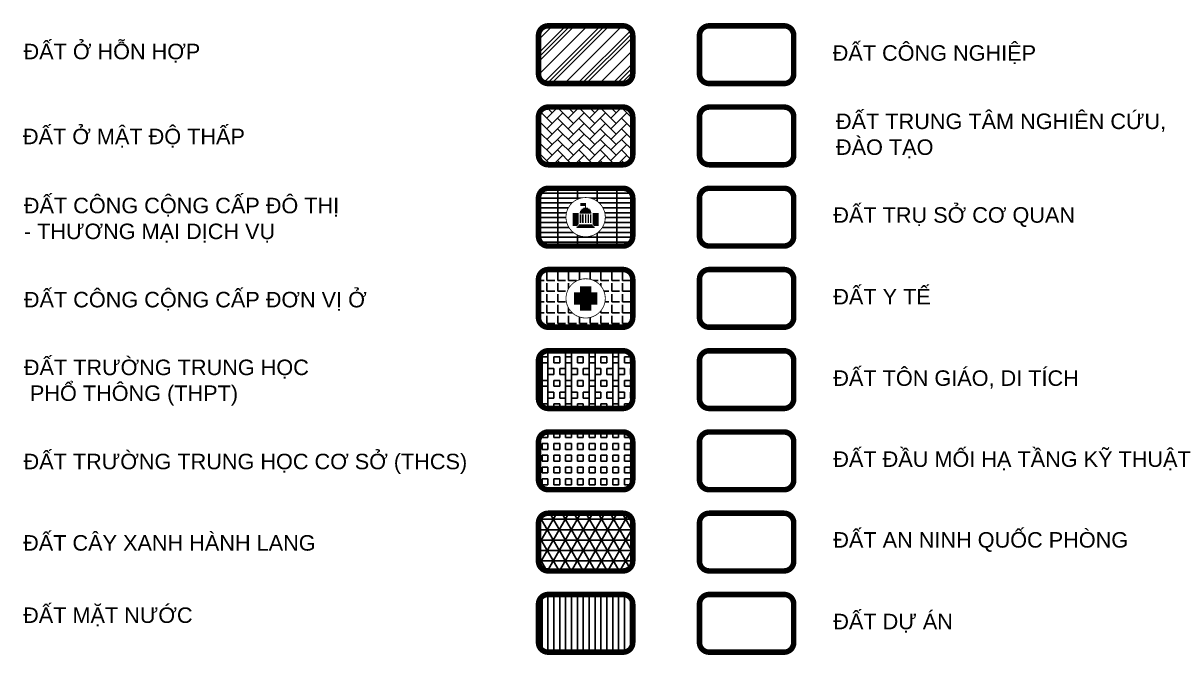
# Model space of a CAD drawing. Header units: millimetres. Extents: x 612557 to 613119, y 1207582 to 1207928.
# Drawn here: x 612713.1 to 612847.3, y 1207584 to 1207657.4 of the extents above; entities that cross this region are included whole.
import ezdxf

# ---------------------------------------------------------------- set-up
doc = ezdxf.new("R2010")
doc.units = ezdxf.units.MM
doc.header["$MEASUREMENT"] = 0
doc.set_wipeout_variables(frame=1)
doc.linetypes.add('ACAD_ISO03W100', pattern=[30, 12, -18])
doc.linetypes.add('HIDDEN', pattern=[0.375, 0.25, -0.125])
for name, color, linetype in [('0-KI HIEU CONG TRINH', 7, 'Continuous'), ('5a-Dat cong nghiep', 192, 'Continuous'), ('6a-Dat trung tam nghien cuu dao tao', 144, 'Continuous'), ('7a- Dat co quan', 34, 'Continuous'), ('8a- Dat trung tam y te', 220, 'Continuous'), ('9a- Dat an ninh_quoc phong', 69, 'Continuous'), ('9a- Dat cong trinh dau moi HTKT', 195, 'Continuous'), ('9a- Dat ton giao_di tich', 16, 'Continuous'), ('VS 1.5', 7, 'ACAD_ISO03W100')]:
    doc.layers.add(name, color=color, linetype=linetype)
doc.layers.add('01-DATDUAN', color=48, linetype='Continuous', lineweight=25)
doc.layers.add('MASTER - TEXT GHI CHU', color=7, linetype='Continuous', lineweight=9)
doc.styles.add('arial', font='arial.ttf')

# ---------------------------------------------------------------- blocks, each defined once
blk = doc.blocks.new('TTHC')
blk.add_wipeout([(2.499999999972274, 2.327027459614328e-13), (2.480286753258688, 0.31333308390751746), (2.4214579027947227, 0.6217247179054723), (2.3244412146948505, 0.9203113817017181), (2.1907667000853634, 1.2043841852411603), (2.0225424859149395, 1.4694631307151145), (1.8224215685333196, 1.7113677648029695), (1.5935599743540545, 1.926283106918337), (1.339566987432639, 2.1108198137318537), (1.0644482289008814, 2.262067631140188), (0.7725424859288066, 2.3776412907117406), (0.4684532864591231, 2.4557181267947126), (0.15697629882155034, 2.495066821043234), (-0.1569762988215337, 2.495066821043234), (-0.46845328645910644, 2.4557181267947126), (-0.7725424859287899, 2.3776412907117424), (-1.0644482289008654, 2.262067631140189), (-1.339566987432624, 2.1108198137318546), (-1.5935599743540396, 1.926283106918337), (-1.8224215685333054, 1.7113677648029695), (-2.0225424859149252, 1.4694631307151136), (-2.1907667000853497, 1.2043841852411603), (-2.3244412146948363, 0.9203113817017172), (-2.4214579027947085, 0.6217247179054706), (-2.4802867532586736, 0.3133330839075148), (-2.49999999997226, 2.291500322826323e-13), (-2.4802867532586728, -0.3133330839070556), (-2.4214579027947085, -0.6217247179050114), (-2.3244412146948346, -0.9203113817012563), (-2.190766700085347, -1.204384185240699), (-2.022542485914922, -1.4694631307146535), (-1.822421568533301, -1.711367764802508), (-1.5935599743540352, -1.9262831069178747), (-1.3395669874326193, -2.1108198137313923), (-1.0644482289008608, -2.2620676311397254), (-0.7725424859287855, -2.3776412907112774), (-0.4684532864591011, -2.455718126794248), (-0.15697629882152764, -2.495066821042769), (0.15697629882155695, -2.495066821042768), (0.46845328645913015, -2.455718126794246), (0.7725424859288141, -2.3776412907112734), (1.064448228900889, -2.262067631139719), (1.3395669874326466, -2.1108198137313847), (1.5935599743540618, -1.9262831069178659), (1.8224215685333267, -1.711367764802497), (2.022542485914946, -1.4694631307146406), (2.1907667000853692, -1.2043841852406856), (2.324441214694855, -0.920311381701242), (2.421457902794726, -0.6217247179049954), (2.4802867532586887, -0.3133330839070405)])
at = {"linetype": 'ByBlock', "lineweight": -2}
h = blk.add_hatch(dxfattribs=at)
h.set_pattern_fill('ANSI31', color=34, scale=1.131676934725629, angle=315, style=0)
h.set_pattern_definition([(0, (0, 2.273736754432321e-13), (2.829192336814072e-17, 0.1414596168407036), [])])
h.paths.add_polyline_path([(-0.6404717338978116, 1.791384936000327), (-0.6404717338978116, 1.480513511750502), (-0.05608466645117005, 1.480513511750502), (-0.05608466645117005, 1.167953639467299, -0.0342463929862198), (0.04308973927163606, 1.16793946411768), (0.04308973927163606, 1.791384936000327)])
h.paths.add_polyline_path([(-0.730015165101122, 0.4900357359088332), (0.7168135198280652, 0.4900357359088332, 0.9394464088099916)])
h.paths.add_polyline_path([(-0.9138080912107398, 0.4900357359088332), (-1.631340720432945, 0.4900357359088332), (-1.631340720432945, -1.120132749796468), (-1.15749936620341, -1.120132749796468), (-0.9138080912107398, -0.8901090156433753)])
h.paths.add_polyline_path([(-0.5843108590056545, 0.2827685644234492), (-0.73218452877245, 0.2827685644234492), (-0.73218452877245, -0.7102154252957575), (-0.5843108590056545, -0.7102154252957575)])
h.paths.add_polyline_path([(-0.2746983053039003, 0.2827685644234492), (-0.4225719750870667, 0.2827685644234492), (-0.4225719750870667, -0.7102154252957575), (-0.2746983053039003, -0.7102154252957575)])
h.paths.add_polyline_path([(0.06701805838974906, 0.2827685644234492), (-0.08085561139341735, 0.2827685644234492), (-0.08085561139341735, -0.7102154252957575), (0.06701805838974906, -0.7102154252957575)])
h.paths.add_polyline_path([(0.4087344220833984, 0.2827685644234492), (0.2608607523166029, 0.2827685644234492), (0.2608607523166029, -0.7102154252957575), (0.4087344220833984, -0.7102154252957575)])
h.paths.add_polyline_path([(0.5704733060019862, -0.7102154252957575), (0.7183469757769672, -0.7102154252957575), (0.7183469757769672, 0.2827685644234492), (0.5704733060019862, 0.2827685644234492)])
h.paths.add_polyline_path([(0.8999705382075263, -0.8901090156433753), (1.143661813216568, -1.120132749796468), (1.617503167429732, -1.120132749796468), (1.617503167429732, 0.4900357359088332), (0.8999705382075263, 0.4900357359088332)])
h.paths.add_polyline_path([(-0.006918776497514045, -0.9134311190462086), (-0.736805689249195, -0.9134311190462086), (-1.180431896727896, -1.361428579723778), (-0.006918776497514045, -1.361428579723778), (1.166594343724228, -1.361428579723778), (0.7229681362459814, -0.9134311190462086)])
at = {"color": 34, "linetype": 'ByBlock', "lineweight": -2, "const_width": 0.1}
blk.add_lwpolyline([(-2.49999999997226, 2.273736754432321e-13, 1), (2.49999999997226, 2.273736754432321e-13, 1)], format="xyb", close=True, dxfattribs=at)
at = {"color": 34, "linetype": 'ByBlock', "lineweight": -2, "const_width": 0.02829192336814073}
for points in [[(0.04308973927163606, 1.16793946411768), (0.04308973927163606, 1.791384936000327), (-0.6404717338978116, 1.791384936000327), (-0.6404717338978116, 1.480513511750502), (-0.05608466645117005, 1.480513511750502), (-0.05608466645117005, 1.167953639467299)], [(-0.9138080912107398, 0.4900357359088332), (0.8999705382075263, 0.4900357359088332)], [(-0.006918776497514045, -0.9134311190462086), (-0.736805689249195, -0.9134311190462086), (-1.180431896727896, -1.361428579723778), (-0.006918776497514045, -1.361428579723778)], [(-0.006918776497514045, -0.9134311190462086), (0.7229681362459814, -0.9134311190462086), (1.166594343724228, -1.361428579723778), (-0.006918776497514045, -1.361428579723778)]]:
    blk.add_lwpolyline(points, dxfattribs=at)
for points in [[(-0.9138080912107398, 0.4900357359088332), (-1.631340720432945, 0.4900357359088332), (-1.631340720432945, -1.120132749796468), (-1.15749936620341, -1.120132749796468), (-0.9138080912107398, -0.8901090156433753)], [(-0.73218452877245, 0.2827685644234492), (-0.5843108590056545, 0.2827685644234492), (-0.5843108590056545, -0.7102154252957575), (-0.73218452877245, -0.7102154252957575)], [(-0.4225719750870667, 0.2827685644234492), (-0.2746983053039003, 0.2827685644234492), (-0.2746983053039003, -0.7102154252957575), (-0.4225719750870667, -0.7102154252957575)], [(-0.08085561139341735, 0.2827685644234492), (0.06701805838974906, 0.2827685644234492), (0.06701805838974906, -0.7102154252957575), (-0.08085561139341735, -0.7102154252957575)], [(0.4087344220833984, 0.2827685644234492), (0.2608607523166029, 0.2827685644234492), (0.2608607523166029, -0.7102154252957575), (0.4087344220833984, -0.7102154252957575)], [(0.7183469757769672, 0.2827685644234492), (0.5704733060019862, 0.2827685644234492), (0.5704733060019862, -0.7102154252957575), (0.7183469757769672, -0.7102154252957575)], [(0.8999705382075263, 0.4900357359088332), (1.617503167429732, 0.4900357359088332), (1.617503167429732, -1.120132749796468), (1.143661813216568, -1.120132749796468), (0.8999705382075263, -0.8901090156433753)]]:
    blk.add_lwpolyline(points, close=True, dxfattribs=at)
blk.add_lwpolyline([(0.7168135198280652, 0.4900357359088332, 0.93944640880999), (-0.730015165101122, 0.4900357359088332)], format="xyb", dxfattribs=at)
blk = doc.blocks.new('YTE')
at = {"color": 220}
blk.add_wipeout([(2.4999999999727014, 4.440892098500626e-15), (2.4802867532591133, 0.31333308390731585), (2.4214579027951437, 0.6217247179052974), (2.324441214695262, 0.9203113817015689), (2.1907667000857645, 1.204384185241035), (2.022542485915326, 1.4694631307150123), (1.8224215685336889, 1.7113677648028878), (1.5935599743544042, 1.926283106918273), (1.339566987432967, 2.1108198137318066), (1.064448228901186, 2.2620676311401535), (0.7725424859290863, 2.3776412907117166), (0.4684532864593767, 2.455718126794695), (0.1569762988217774, 2.4950668210432188), (-0.1569762988213335, 2.4950668210432188), (-0.46845328645893286, 2.455718126794695), (-0.7725424859286423, 2.3776412907117166), (-1.0644482289007426, 2.2620676311401544), (-1.339566987432525, 2.1108198137318075), (-1.593559974353962, 1.926283106918274), (-1.8224215685332474, 1.7113677648028878), (-2.0225424859148844, 1.4694631307150114), (-2.190766700085323, 1.204384185241035), (-2.324441214694821, 0.920311381701568), (-2.4214579027947023, 0.6217247179052965), (-2.480286753258672, 0.31333308390731407), (-2.49999999997226, 1.7763568394002505e-15), (-2.480286753258671, -0.3133330839073105), (-2.421457902794701, -0.621724717905292), (-2.324441214694819, -0.9203113817015645), (-2.1907667000853204, -1.2043841852410302), (-2.0225424859148813, -1.4694631307150066), (-1.822421568533243, -1.7113677648028824), (-1.5935599743539584, -1.9262831069182673), (-1.33956698743252, -2.1108198137318004), (-1.064448228900738, -2.2620676311401464), (-0.7725424859286378, -2.3776412907117095), (-0.46845328645892753, -2.455718126794687), (-0.15697629882132744, -2.49506682104321), (0.156976298821784, -2.495066821043209), (0.4684532864593838, -2.4557181267946833), (0.7725424859290937, -2.377641290711704), (1.0644482289011936, -2.26206763114014), (1.3395669874329745, -2.110819813731793), (1.5935599743544113, -1.9262831069182584), (1.8224215685336962, -1.7113677648028713), (2.022542485915332, -1.4694631307149946), (2.19076670008577, -1.2043841852410164), (2.324441214695266, -0.9203113817015485), (2.4214579027951477, -0.621724717905277), (2.4802867532591146, -0.31333308390729453)], dxfattribs=at)
at = {"linetype": 'ByBlock', "lineweight": -2}
h = blk.add_hatch(dxfattribs=at)
h.set_pattern_fill('ANSI31', color=220, scale=0.5658384673632142, angle=315, style=0)
h.set_pattern_definition([(0, (-50.18716865107081, -26.43836421550309), (2.829192336816071e-17, 0.07072980842040177), [])])
h.paths.add_polyline_path([(0, -1.470961100423324), (0.7002235848271994, -1.470961100423324), (0.7002235848271994, -0.6880301373247164), (1.459788192701126, -0.6880301373247164), (1.459788192701126, 0.7117553437681892), (0.7002235848271994, 0.7117553437681892), (0.7002235848271994, 1.470961100423324), (0, 1.470961100423324), (-0.7002235848271994, 1.470961100423324), (-0.7002235848271994, 0.7117553437681892), (-1.459788192701126, 0.7117553437681892), (-1.459788192701126, -0.6880301373247164), (-0.7002235848271994, -0.6880301373247164), (-0.7002235848271994, -1.470961100423324)])
at = {"color": 220, "linetype": 'ByBlock', "lineweight": -2, "const_width": 0.1}
blk.add_lwpolyline([(-2.49999999997226, 0, 1), (2.49999999997226, 0, 1)], format="xyb", close=True, dxfattribs=at)
at = {"color": 220, "linetype": 'ByBlock', "lineweight": -2, "const_width": 0.02829192336816071}
blk.add_lwpolyline([(0, -1.470961100423324), (0.7002235848271994, -1.470961100423324), (0.7002235848271994, -0.6880301373247164), (1.459788192701126, -0.6880301373247164), (1.459788192701126, 0.7117553437681892), (0.7002235848271994, 0.7117553437681892), (0.7002235848271994, 1.470961100423324), (0, 1.470961100423324), (-0.7002235848271994, 1.470961100423324), (-0.7002235848271994, 0.7117553437681892), (-1.459788192701126, 0.7117553437681892), (-1.459788192701126, -0.6880301373247164), (-0.7002235848271994, -0.6880301373247164), (-0.7002235848271994, -1.470961100423324)], close=True, dxfattribs=at)
blk = doc.blocks.new('fhh')
at = {"layer": '01-DATDUAN', "linetype": 'HIDDEN', "lineweight": 25, "ltscale": 5}
h = blk.add_hatch(dxfattribs=at)
h.set_pattern_fill('ANSI31', color=256, scale=33.8448405652307, angle=45, style=0)
h.set_pattern_definition([(90, (24628.39001549315, 726.424317815341), (-4.230605070653837, 6.262553543381065e-16), [])])
edge = h.paths.add_edge_path()
edge.add_line((496.4329159618355, -642.5894636539742), (550.3036102814586, -642.5894636539742))
edge.add_arc((550.3036102820188, -635.679970250465), 6.909493403336365, 269.9999999940263, 359.9999999880526)
edge.add_line((557.213103685528, -635.6799702523276), (557.213103685528, -608.0419966317783))
edge.add_arc((550.3036102810875, -608.0419966317713), 6.909493404056756, 0, 90)
edge.add_line((550.3036102810875, -601.1325032282621), (496.4329159614644, -601.1325032282621))
edge.add_arc((496.4329159604385, -608.0419966317713), 6.909493403336365, 89.99999998805254, 180)
edge.add_line((489.523422555998, -608.0419966317713), (489.523422555998, -635.6799702523207))
edge.add_arc((496.4329159595072, -635.679970250465), 6.909493403336365, 180.0000000119474, 270.0000000179212)
at = {"layer": '5a-Dat cong nghiep'}
h = blk.add_hatch(dxfattribs=at)
h.set_pattern_fill('PLASTI', color=256, scale=70.73571678731417, angle=45, style=0)
h.set_pattern_definition([(44.99999999999999, (24628.39001549315, 754.6588910566643), (-12.50442625310024, 12.50442625310017), []), (44.99999999999999, (24626.8269622121, 756.2219443339854), (-12.50442625310024, 12.50442625310017), []), (44.99999999999999, (24625.26390893059, 757.7849976206198), (-12.50442625310024, 12.50442625310017), []), (44.99999999999999, (24620.57474908652, 762.4741574618965), (-12.50442625310024, 12.50442625310017), [])])
edge = h.paths.add_edge_path()
edge.add_line((496.4329159618355, -233.9337986661121), (550.3036102814586, -233.9337986661121))
edge.add_arc((550.3036102820188, -227.0243052626029), 6.909493403336365, 269.9999999940263, 359.9999999880526)
edge.add_line((557.213103685528, -227.0243052644655), (557.213103685528, -199.3863316439162))
edge.add_arc((550.3036102810875, -199.3863316439092), 6.909493404056756, 0, 90)
edge.add_line((550.3036102810875, -192.4768382404), (496.4329159614644, -192.4768382404))
edge.add_arc((496.4329159595072, -199.3863316457719), 6.909493404777148, 89.99999998207883, 179.9999999880526)
edge.add_line((489.5234225541353, -199.3863316439092), (489.5234225541353, -227.0243052644586))
edge.add_arc((496.4329159590416, -227.0243052616715), 6.909493404777148, 180.0000000238949, 270.0000000238949)
at = {"layer": '6a-Dat trung tam nghien cuu dao tao'}
h = blk.add_hatch(dxfattribs=at)
h.set_pattern_fill('AR-HBONE', color=256, scale=1.353793622609228, style=0)
h.set_pattern_definition([(44.99999999999999, (24628.39001549315, 756.8307813014835), (6.012051401645858e-16, 7.658213206992645), [16.24552347131064, -5.415174490436879]), (135, (24632.21912209736, 760.6598879052326), (6.012051401645858e-16, 7.658213206992645), [16.24552347131069, -5.415174490436891])])
edge = h.paths.add_edge_path()
edge.add_line((496.4329159618355, -292.3131793774664), (550.3036102814586, -292.3131793774664))
edge.add_arc((550.3036102834158, -285.4036859758198), 6.90949340189558, 269.9999999820788, 359.9999999761051)
edge.add_line((557.213103685528, -285.4036859786138), (557.213103685528, -257.7657123580644))
edge.add_arc((550.3036102810875, -257.7657123580575), 6.909493404056756, 0, 90)
edge.add_line((550.3036102810875, -250.8562189545482), (496.4329159614644, -250.8562189545482))
edge.add_arc((496.4329159595072, -257.7657123599201), 6.909493404777148, 89.99999998207883, 179.9999999880526)
edge.add_line((489.5234225541353, -257.7657123580575), (489.5234225541353, -285.4036859786069))
edge.add_arc((496.4329159571789, -285.4036859739572), 6.909493403336365, 180.0000000358423, 270.0000000358424)
at = {"layer": '7a- Dat co quan'}
h = blk.add_hatch(dxfattribs=at)
h.set_pattern_fill('GRATE', color=256, scale=112.8161352174357, style=0)
h.set_pattern_definition([(0, (24628.39001549315, 759.0026715574786), (0, 3.525504225544842), []), (90, (24628.39001549315, 759.0026715574786), (-14.10201690217946, 8.634994930387919e-16), [])])
edge = h.paths.add_edge_path()
edge.add_line((496.4329159618355, -350.6925600916147), (550.3036102814586, -350.6925600916147))
edge.add_arc((550.3036102820188, -343.7830666881055), 6.909493403336365, 269.9999999940263, 359.9999999880526)
edge.add_line((557.213103685528, -343.7830666899681), (557.213103685528, -316.1450930694187))
edge.add_arc((550.3036102810875, -316.1450930694118), 6.909493404056756, 0, 90)
edge.add_line((550.3036102810875, -309.2355996659026), (496.4329159614644, -309.2355996659026))
edge.add_arc((496.4329159595072, -316.1450930712745), 6.909493404777148, 89.99999998207883, 179.9999999880526)
edge.add_line((489.5234225541353, -316.1450930694118), (489.5234225541353, -343.7830666899612))
edge.add_arc((496.4329159590416, -343.7830666871741), 6.909493404777148, 180.0000000238949, 270.0000000238949)
at = {"layer": '8a- Dat trung tam y te'}
h = blk.add_hatch(dxfattribs=at)
h.set_pattern_fill('ANGLE', color=256, scale=28.20403380435891, style=0)
h.set_pattern_definition([(0, (24628.39001549315, 761.1745618022978), (0, 7.756109296198654), [5.640806760871783, -2.115302535326919]), (90, (24628.39001549315, 761.1745618022978), (-7.756109296198701, 4.749247211713359e-16), [5.640806760871749, -2.115302535326907])])
edge = h.paths.add_edge_path()
edge.add_line((496.4329159618355, -409.071940802969), (550.3036102814586, -409.071940802969))
edge.add_arc((550.3036102820188, -402.1624473994598), 6.909493403336365, 269.9999999940263, 359.9999999880526)
edge.add_line((557.213103685528, -402.1624474013224), (557.213103685528, -374.5244737807731))
edge.add_arc((550.3036102810875, -374.5244737807661), 6.909493404056756, 0, 90)
edge.add_line((550.3036102810875, -367.6149803772569), (496.4329159614644, -367.6149803772569))
edge.add_arc((496.4329159595072, -374.5244737826288), 6.909493404777148, 89.99999998207883, 179.9999999880526)
edge.add_line((489.5234225541353, -374.5244737807661), (489.5234225541353, -402.1624474013155))
edge.add_arc((496.4329159590416, -402.1624473985285), 6.909493404777148, 180.0000000238949, 270.0000000238949)
at = {"layer": '9a- Dat an ninh_quoc phong'}
h = blk.add_hatch(dxfattribs=at)
h.set_pattern_fill('NET3', color=256, scale=60, style=0)
h.set_pattern_definition([(0, (-612284.269816054, -1205689.090367083), (0, 7.499999999999954), []), (59.99999999999997, (-612284.269816054, -1205689.090367083), (-6.495190528383289, 3.749999999999978), []), (120, (-612284.269816054, -1205689.090367083), (-6.49519052838329, -3.749999999999976), [])])
edge = h.paths.add_edge_path()
edge.add_line((496.4329159618355, -584.210082939826), (550.3036102814586, -584.210082939826))
edge.add_arc((550.3036102782935, -577.3005895335227), 6.909493406217932, 270.0000000238949, 360.0000000238949)
edge.add_line((557.213103685528, -577.3005895307288), (557.213103685528, -549.6626159101794))
edge.add_arc((550.3036102848127, -549.6626159148291), 6.909493400454797, 3.584234890173529e-08, 90.00000002986863)
edge.add_line((550.3036102810875, -542.7531225141138), (496.4329159614644, -542.7531225141138))
edge.add_arc((496.4329159567133, -549.6626159148291), 6.909493400454797, 89.99999995818393, 179.9999999641577)
edge.add_line((489.523422555998, -549.6626159101725), (489.523422555998, -577.3005895307218))
edge.add_arc((496.4329159632325, -577.3005895335227), 6.909493406938323, 179.9999999761051, 269.9999999880526)
at = {"layer": '9a- Dat cong trinh dau moi HTKT'}
h = blk.add_hatch(dxfattribs=at)
h.set_pattern_fill('SQUARE', color=256, scale=33.8448405652307, style=0)
h.set_pattern_definition([(0, (24628.39001549315, 726.424317815341), (0, 4.230605070653813), [4.230605070653837, -4.230605070653837]), (90, (24628.39001549315, 726.424317815341), (-4.230605070653837, 2.590498479116378e-16), [4.230605070653813, -4.230605070653813])])
edge = h.paths.add_edge_path()
edge.add_line((496.4329159618355, -525.8307022284716), (550.3036102814586, -525.8307022284716))
edge.add_arc((550.3036102820188, -518.9212088249624), 6.909493403336365, 269.9999999940263, 359.9999999880526)
edge.add_line((557.213103685528, -518.921208826825), (557.213103685528, -491.2832352062757))
edge.add_arc((550.3036102810875, -491.2832352062687), 6.909493404056756, 0, 90)
edge.add_line((550.3036102810875, -484.3737418027595), (496.4329159614644, -484.3737418027595))
edge.add_arc((496.4329159595072, -491.2832352081314), 6.909493404777148, 89.99999998207883, 179.9999999880526)
edge.add_line((489.5234225541353, -491.2832352062687), (489.5234225541353, -518.9212088268181))
edge.add_arc((496.4329159590416, -518.921208824031), 6.909493404777148, 180.0000000238949, 270.0000000238949)
at = {"layer": '9a- Dat ton giao_di tich'}
h = blk.add_hatch(dxfattribs=at)
h.set_pattern_fill('BOX', color=256, scale=16.92242028261535, style=0)
h.set_pattern_definition([(90, (24628.39001549315, 763.3464520508423), (-16.92242028261535, 1.036199391646551e-15), []), (90, (24632.62062056316, 763.3464520508423), (-16.92242028261535, 1.036199391646551e-15), []), (0, (24628.39001549315, 763.3464520508423), (0, 16.92242028261525), [-4.230605070653837, 4.230605070653837]), (0, (24628.39001549315, 767.5770571241155), (0, 16.92242028261525), [-4.230605070653837, 4.230605070653837]), (0, (24628.39001549315, 771.8076621918008), (0, 16.92242028261525), [4.230605070653837, -4.230605070653837]), (0, (24628.39001549315, 776.0382672687992), (0, 16.92242028261525), [4.230605070653837, -4.230605070653837]), (90, (24636.85122563597, 763.3464520508423), (-16.92242028261535, 1.036199391646551e-15), [4.230605070653813, -4.230605070653813]), (90, (24641.08183070645, 763.3464520508423), (-16.92242028261535, 1.036199391646551e-15), [4.230605070653813, -4.230605070653813])])
edge = h.paths.add_edge_path()
edge.add_line((496.4329159618355, -467.4513215171173), (550.3036102814586, -467.4513215171173))
edge.add_arc((550.3036102820188, -460.5418281136081), 6.909493403336365, 269.9999999940263, 359.9999999880526)
edge.add_line((557.213103685528, -460.5418281154707), (557.213103685528, -432.9038544949213))
edge.add_arc((550.3036102810875, -432.9038544949144), 6.909493404056756, 0, 90)
edge.add_line((550.3036102810875, -425.9943610914052), (496.4329159614644, -425.9943610914052))
edge.add_arc((496.4329159604385, -432.9038544949144), 6.909493403336365, 89.99999998805254, 180)
edge.add_line((489.523422555998, -432.9038544949144), (489.523422555998, -460.5418281154638))
edge.add_arc((496.4329159595072, -460.5418281136081), 6.909493403336365, 180.0000000119474, 270.0000000179212)
at = {"layer": '01-DATDUAN', "linetype": 'HIDDEN', "lineweight": 25, "ltscale": 5, "const_width": 3.948564732610248, "flags": 128}
blk.add_lwpolyline([(496.4329159618355, -642.5894636539742), (550.3036102810875, -642.5894636539742, 0.4142135623730951), (557.213103685528, -635.6799702523276), (557.213103685528, -608.0419966317713, 0.4142135623730951), (550.3036102810875, -601.1325032282621), (496.4329159618355, -601.1325032282621, 0.4142135623730951), (489.523422555998, -608.0419966317713), (489.523422555998, -635.6799702523276, 0.4142135623730951)], format="xyb", close=True, dxfattribs=at)
at = {"layer": '01-DATDUAN', "linetype": 'HIDDEN', "lineweight": 25, "ltscale": 10, "const_width": 3.948564732610248, "flags": 128}
blk.add_lwpolyline([(612.0694545567967, -642.5894636539742), (665.9401488779113, -642.5894636539742, 0.4142135623730951), (672.8496422846802, -635.6799702523276), (672.8496422846802, -608.0419966317713, 0.4142135623730951), (665.9401488779113, -601.1325032282621), (612.0694545567967, -601.1325032282621, 0.4142135623730951), (605.1599611542188, -608.0419966317713), (605.1599611542188, -635.6799702523276, 0.4142135623730951)], format="xyb", close=True, dxfattribs=at)
at = {"layer": '5a-Dat cong nghiep', "const_width": 3.948564732610248, "flags": 128}
blk.add_lwpolyline([(496.4329159618355, -233.9337986661121), (550.3036102810875, -233.9337986661121, 0.4142135623730951), (557.213103685528, -227.0243052644655), (557.213103685528, -199.3863316439092, 0.4142135623730951), (550.3036102810875, -192.4768382404), (496.4329159618355, -192.4768382404, 0.4142135623730951), (489.5234225541353, -199.3863316439092), (489.5234225541353, -227.0243052644655, 0.4142135623730951)], format="xyb", close=True, dxfattribs=at)
at = {"layer": '5a-Dat cong nghiep', "linetype": 'HIDDEN', "ltscale": 10, "const_width": 3.948564732610248, "flags": 128}
blk.add_lwpolyline([(612.0694545567967, -233.9337986661121), (665.9401488779113, -233.9337986661121, 0.4142135623730951), (672.8496422846802, -227.0243052644655), (672.8496422846802, -199.3863316439092, 0.4142135623730951), (665.9401488779113, -192.4768382404), (612.0694545567967, -192.4768382404, 0.4142135623730951), (605.1599611542188, -199.3863316439092), (605.1599611542188, -227.0243052644655, 0.4142135623730951)], format="xyb", close=True, dxfattribs=at)
at = {"layer": '6a-Dat trung tam nghien cuu dao tao', "const_width": 3.948564732610248, "flags": 128}
blk.add_lwpolyline([(496.4329159618355, -292.3131793774664), (550.3036102810875, -292.3131793774664, 0.4142135623730951), (557.213103685528, -285.4036859786138), (557.213103685528, -257.7657123580575, 0.4142135623730951), (550.3036102810875, -250.8562189545482), (496.4329159618355, -250.8562189545482, 0.4142135623730951), (489.5234225541353, -257.7657123580575), (489.5234225541353, -285.4036859786138, 0.4142135623730951)], format="xyb", close=True, dxfattribs=at)
at = {"layer": '6a-Dat trung tam nghien cuu dao tao', "linetype": 'HIDDEN', "ltscale": 10, "const_width": 3.948564732610248, "flags": 128}
blk.add_lwpolyline([(612.0694545567967, -292.3131793774664), (665.9401488779113, -292.3131793774664, 0.4142135623730951), (672.8496422846802, -285.4036859786138), (672.8496422846802, -257.7657123580575, 0.4142135623730951), (665.9401488779113, -250.8562189545482), (612.0694545567967, -250.8562189545482, 0.4142135623730951), (605.1599611542188, -257.7657123580575), (605.1599611542188, -285.4036859786138, 0.4142135623730951)], format="xyb", close=True, dxfattribs=at)
at = {"layer": '7a- Dat co quan', "const_width": 3.948564732610248, "flags": 128}
blk.add_lwpolyline([(496.4329159618355, -350.6925600916147), (550.3036102810875, -350.6925600916147, 0.4142135623730951), (557.213103685528, -343.7830666899681), (557.213103685528, -316.1450930694118, 0.4142135623730951), (550.3036102810875, -309.2355996659026), (496.4329159618355, -309.2355996659026, 0.4142135623730951), (489.5234225541353, -316.1450930694118), (489.5234225541353, -343.7830666899681, 0.4142135623730951)], format="xyb", close=True, dxfattribs=at)
at = {"layer": '7a- Dat co quan', "linetype": 'HIDDEN', "ltscale": 10, "const_width": 3.948564732610248, "flags": 128}
blk.add_lwpolyline([(612.0694545567967, -350.6925600916147), (665.9401488779113, -350.6925600916147, 0.4142135623730951), (672.8496422846802, -343.7830666899681), (672.8496422846802, -316.1450930694118, 0.4142135623730951), (665.9401488779113, -309.2355996659026), (612.0694545567967, -309.2355996659026, 0.4142135623730951), (605.1599611542188, -316.1450930694118), (605.1599611542188, -343.7830666899681, 0.4142135623730951)], format="xyb", close=True, dxfattribs=at)
at = {"layer": '8a- Dat trung tam y te', "const_width": 3.948564732610248, "flags": 128}
blk.add_lwpolyline([(496.4329159618355, -409.071940802969), (550.3036102810875, -409.071940802969, 0.4142135623730951), (557.213103685528, -402.1624474013224), (557.213103685528, -374.5244737807661, 0.4142135623730951), (550.3036102810875, -367.6149803772569), (496.4329159618355, -367.6149803772569, 0.4142135623730951), (489.5234225541353, -374.5244737807661), (489.5234225541353, -402.1624474013224, 0.4142135623730951)], format="xyb", close=True, dxfattribs=at)
at = {"layer": '8a- Dat trung tam y te', "linetype": 'HIDDEN', "ltscale": 10, "const_width": 3.948564732610248, "flags": 128}
blk.add_lwpolyline([(612.0694545567967, -409.071940802969), (665.9401488779113, -409.071940802969, 0.4142135623730951), (672.8496422846802, -402.1624474013224), (672.8496422846802, -374.5244737807661, 0.4142135623730951), (665.9401488779113, -367.6149803772569), (612.0694545567967, -367.6149803772569, 0.4142135623730951), (605.1599611542188, -374.5244737807661), (605.1599611542188, -402.1624474013224, 0.4142135623730951)], format="xyb", close=True, dxfattribs=at)
at = {"layer": '9a- Dat an ninh_quoc phong', "const_width": 3.948564732610248, "flags": 128}
blk.add_lwpolyline([(496.4329159618355, -584.210082939826), (550.3036102810875, -584.210082939826, 0.4142135623730951), (557.213103685528, -577.3005895307288), (557.213103685528, -549.6626159101725, 0.4142135623730951), (550.3036102810875, -542.7531225141138), (496.4329159618355, -542.7531225141138, 0.4142135623730951), (489.523422555998, -549.6626159101725), (489.523422555998, -577.3005895307288, 0.4142135623730951)], format="xyb", close=True, dxfattribs=at)
at = {"layer": '9a- Dat an ninh_quoc phong', "linetype": 'HIDDEN', "ltscale": 10, "const_width": 3.948564732610248, "flags": 128}
blk.add_lwpolyline([(612.0694545567967, -584.210082939826), (665.9401488779113, -584.210082939826, 0.4142135623730951), (672.8496422846802, -577.3005895307288), (672.8496422846802, -549.6626159101725, 0.4142135623730951), (665.9401488779113, -542.7531225141138), (612.0694545567967, -542.7531225141138, 0.4142135623730951), (605.1599611542188, -549.6626159101725), (605.1599611542188, -577.3005895307288, 0.4142135623730951)], format="xyb", close=True, dxfattribs=at)
at = {"layer": '9a- Dat cong trinh dau moi HTKT', "const_width": 3.948564732610248, "flags": 128}
blk.add_lwpolyline([(496.4329159618355, -525.8307022284716), (550.3036102810875, -525.8307022284716, 0.4142135623730951), (557.213103685528, -518.921208826825), (557.213103685528, -491.2832352062687, 0.4142135623730951), (550.3036102810875, -484.3737418027595), (496.4329159618355, -484.3737418027595, 0.4142135623730951), (489.5234225541353, -491.2832352062687), (489.5234225541353, -518.921208826825, 0.4142135623730951)], format="xyb", close=True, dxfattribs=at)
at = {"layer": '9a- Dat cong trinh dau moi HTKT', "linetype": 'HIDDEN', "ltscale": 10, "const_width": 3.948564732610248, "flags": 128}
blk.add_lwpolyline([(612.0694545567967, -525.8307022284716), (665.9401488779113, -525.8307022284716, 0.4142135623730951), (672.8496422846802, -518.921208826825), (672.8496422846802, -491.2832352062687, 0.4142135623730951), (665.9401488779113, -484.3737418027595), (612.0694545567967, -484.3737418027595, 0.4142135623730951), (605.1599611542188, -491.2832352062687), (605.1599611542188, -518.921208826825, 0.4142135623730951)], format="xyb", close=True, dxfattribs=at)
at = {"layer": '9a- Dat ton giao_di tich', "const_width": 3.948564732610248, "flags": 128}
blk.add_lwpolyline([(496.4329159618355, -467.4513215171173), (550.3036102810875, -467.4513215171173, 0.4142135623730951), (557.213103685528, -460.5418281154707), (557.213103685528, -432.9038544949144, 0.4142135623730951), (550.3036102810875, -425.9943610914052), (496.4329159618355, -425.9943610914052, 0.4142135623730951), (489.523422555998, -432.9038544949144), (489.523422555998, -460.5418281154707, 0.4142135623730951)], format="xyb", close=True, dxfattribs=at)
at = {"layer": '9a- Dat ton giao_di tich', "linetype": 'HIDDEN', "ltscale": 10, "const_width": 3.948564732610248, "flags": 128}
blk.add_lwpolyline([(612.0694545567967, -467.4513215171173), (665.9401488779113, -467.4513215171173, 0.4142135623730951), (672.8496422846802, -460.5418281154707), (672.8496422846802, -432.9038544949144, 0.4142135623730951), (665.9401488779113, -425.9943610914052), (612.0694545567967, -425.9943610914052, 0.4142135623730951), (605.1599611542188, -432.9038544949144), (605.1599611542188, -460.5418281154707, 0.4142135623730951)], format="xyb", close=True, dxfattribs=at)
at = {"layer": 'MASTER - TEXT GHI CHU', "color": 7, "char_height": 11.13861386138614, "width": 560, "attachment_point": 4, "style": 'arial'}
for s, insert in [('{\\C256;ĐẤT Ở HỖN HỢP}', (119.6227440927178, -212.1556313382462)), ('{\\C256;ĐẤT CÔNG NGHIỆP}', (700.8186295651831, -213.205318454653)), ('ĐẤT TRUNG TÂM NGHIÊN CỨU, \\PĐÀO TẠO', (703.1861752285622, -271.5846991660073)), ('{\\C256;ĐẤT Ở MẬT ĐỘ THẤP}', (119.2105158860795, -273.191944074817)), ('ĐẤT CÔNG CỘNG CẤP ĐÔ THỊ \\P- THƯƠNG MẠI DỊCH VỤ', (119.8671436696313, -332.1200904287398)), ('ĐẤT TRỤ SỞ CƠ QUAN', (701.2638742770068, -329.9207926495001)), ('ĐẤT CÔNG CỘNG CẤP ĐƠN VỊ Ở', (119.8671436696313, -390.4561839122325)), ('ĐẤT Y TẾ', (701.2638742770068, -387.0977503675967)), ('ĐẤT TRƯỜNG TRUNG HỌC\\P PHỔ THÔNG (THPT)', (119.8671436696313, -448.8788518542424)), ('ĐẤT TÔN GIÁO, DI TÍCH', (701.2638742770068, -446.6699346899986)), ('ĐẤT TRƯỜNG TRUNG HỌC CƠ SỞ (THCS)', (119.6320971488021, -507.2582325655967)), ('ĐẤT ĐẦU MỐI HẠ TẦNG KỸ THUẬT', (701.2638742770068, -505.1022220170125)), ('ĐẤT CÂY XANH HÀNH LANG', (119.3296256498434, -564.1417557066306)), ('ĐẤT AN NINH QUỐC PHÒNG', (701.2638742770068, -563.4286961155012)), ('ĐẤT MẶT NƯỚC', (119.3296256498434, -617.2543284157291)), ('ĐẤT DỰ ÁN', (701.2638742770068, -621.8080768296495))]:
    blk.add_mtext(s, dxfattribs=dict(at, insert=insert))
at = {"layer": '0-KI HIEU CONG TRINH', "xscale": 5.640806760871783, "yscale": 5.640806760871783, "zscale": 5.640806760871783}
for name, p in [('TTHC', (523.36826312216, -329.9640798773617)), ('YTE', (523.36826312216, -388.3434605915099))]:
    blk.add_blockref(name, p, dxfattribs=at)

msp = doc.modelspace()

# ---------------------------------------------------------------- block references
at = {"layer": 'VS 1.5', "xscale": 0.1616, "yscale": 0.1616, "zscale": 0.1616}
msp.add_blockref('fhh', (612693.8659837426, 1207688.185583039), dxfattribs=at)

doc.saveas('drawing.dxf')
